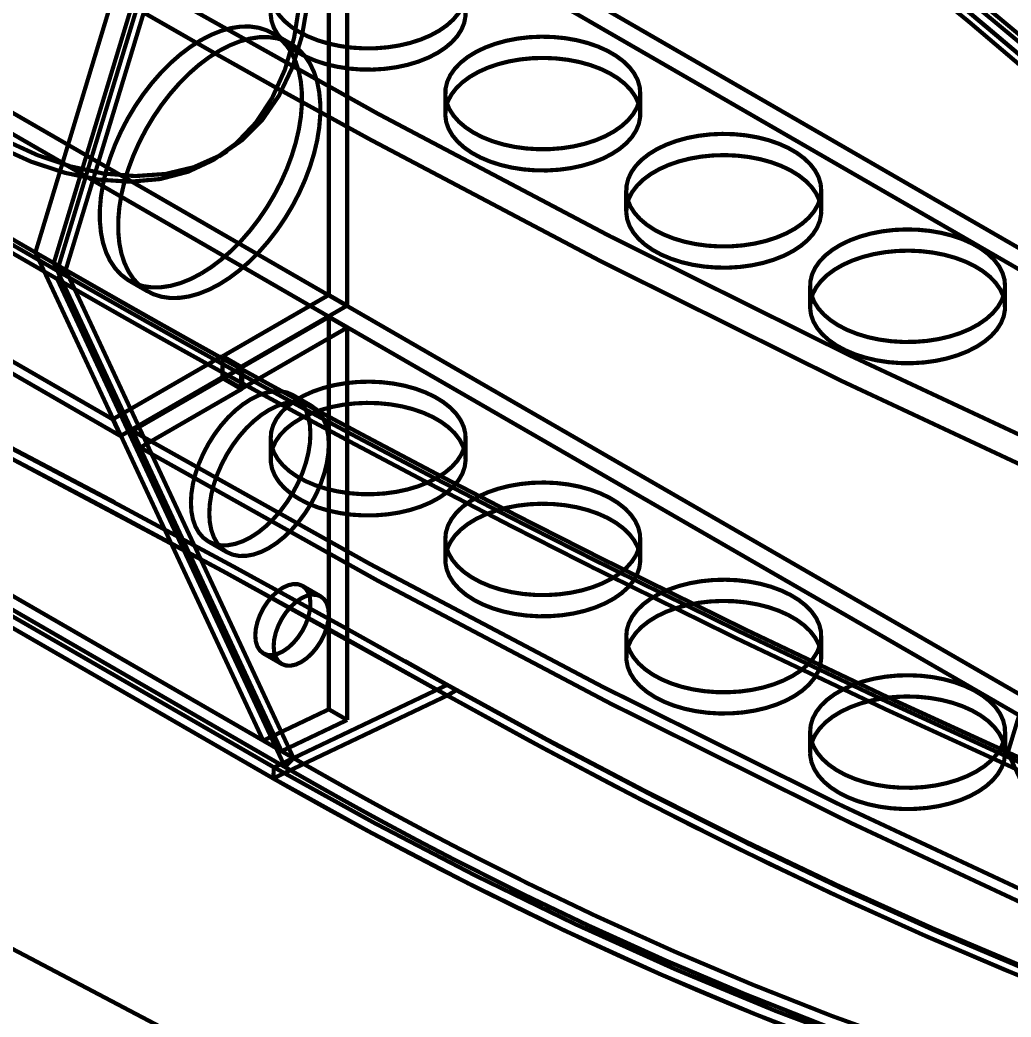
# Model space of a CAD drawing. Extents: x 0.1 to 52.1, y 0.1 to 34.1.
# Drawn here: x 46.58 to 48.962, y 27.214 to 29.611 of the extents above; entities that cross this region are included whole.
import ezdxf

# ---------------------------------------------------------------- set-up
doc = ezdxf.new("R2010")
doc.units = 0
doc.header["$MEASUREMENT"] = 0
doc.linetypes.add('HIDDEN', pattern=[0.075, 0.05, -0.025])
doc.linetypes.add('PHANTOM', pattern=[0.5, 0.25, -0.05, 0.05, -0.05, 0.05, -0.05])
doc.layers.get('0').update_dxf_attribs({"linetype": 'CONTINUOUS'})

msp = doc.modelspace()

# ---------------------------------------------------------------- linework, layer by layer
at = {"color": 7, "linetype": 'Continuous', "const_width": 0.01, "flags": 128}
for points in [[(25.075646, 32.884022), (26.474999, 32.855583), (27.865688, 32.78581), (29.247658, 32.674342), (30.620677, 32.519733), (31.984907, 32.321773), (33.345409, 32.078752), (34.622256, 31.809117), (35.891792, 31.501708), (37.154046, 31.157494), (38.407319, 30.778054), (39.64845, 30.365428), (41.014792, 29.868591), (42.361856, 29.334555), (43.69715, 28.76144), (45.017146, 28.151069), (46.308575, 27.511295), (47.589709, 26.836275), (48.859645, 26.129884), (50.133582, 25.386631)], [(47.057388, 29.283219), (47.099675, 29.313878), (47.146845, 29.363583), (47.186028, 29.42271), (47.216777, 29.490851), (47.238943, 29.567254), (47.252131, 29.650497), (47.256106, 29.739852), (47.250964, 29.834422), (47.236798, 29.932424), (47.213611, 30.032942), (47.181719, 30.134991), (47.141691, 30.236635), (47.093746, 30.336904), (47.038415, 30.434813), (46.976696, 30.528494), (46.909021, 30.616993), (46.836094, 30.69949), (46.75925, 30.774408), (46.681569, 30.839049), (46.601529, 30.895284), (46.520534, 30.942108)], [(47.271803, 29.653621), (47.257645, 29.571127), (47.234466, 29.495965), (47.202581, 29.428709), (47.16256, 29.370603), (47.11462, 29.322294), (47.059294, 29.284095), (46.997579, 29.256695), (46.929909, 29.240478), (46.856985, 29.235428), (46.780143, 29.241617), (46.702465, 29.258434), (46.622425, 29.285597), (46.541431, 29.322615)], [(47.23032, 29.535787), (47.221176, 29.548969), (47.207108, 29.564182), (47.191068, 29.576494), (47.17322, 29.585778), (47.153747, 29.591938), (47.13285, 29.594912), (47.110742, 29.594669), (47.08765, 29.591212), (47.063812, 29.584575), (47.039472, 29.574828), (47.01488, 29.56207), (46.990288, 29.546432), (46.965949, 29.528074), (46.942111, 29.507185), (46.919021, 29.483979), (46.896914, 29.458695), (46.876018, 29.431591), (46.856547, 29.402947), (46.838701, 29.373055), (46.822663, 29.342222), (46.808597, 29.310766), (46.796648, 29.279009), (46.789482, 29.256332)], [(47.207452, 29.563866), (47.197939, 29.566421), (47.177041, 29.569395), (47.154934, 29.569152), (47.131842, 29.565695), (47.108004, 29.559059), (47.083664, 29.549311), (47.059072, 29.536553)], [(47.059072, 29.536553), (47.03448, 29.520915), (47.01014, 29.502557), (46.986303, 29.481668), (46.963213, 29.458462), (46.941106, 29.433178), (46.92021, 29.406074), (46.900739, 29.37743), (46.882893, 29.347538), (46.866854, 29.316706), (46.852789, 29.285249), (46.84084, 29.253492), (46.835542, 29.237089)], [(47.629252, 27.999651), (47.362034, 28.149311), (47.091883, 28.29754), (46.818764, 28.444355), (46.542778, 28.5897)], [(46.520645, 28.576921), (47.069634, 28.284849), (47.607152, 27.986892)], [(46.520645, 28.576921), (46.796466, 28.431678), (47.069493, 28.284926), (47.339757, 28.136645), (47.607152, 27.986892)], [(51.667317, 26.76972), (51.461479, 26.768956), (51.249634, 26.776096), (51.104448, 26.785854), (50.956325, 26.799965), (50.805238, 26.818684), (50.651566, 26.8421), (50.494907, 26.870269), (50.335321, 26.903218), (50.172034, 26.941176), (50.005801, 26.984054), (49.836702, 27.031897), (49.634738, 27.094451), (49.428764, 27.164155), (49.218987, 27.241125), (49.005615, 27.325475), (48.788857, 27.417322), (48.56318, 27.519299), (48.334042, 27.628922), (48.101782, 27.745791), (47.866739, 27.869501), (47.629252, 27.999651)], [(47.607152, 27.986892), (47.841356, 27.858505), (48.073124, 27.736401), (48.302136, 27.620966), (48.476219, 27.53746)], [(47.607152, 27.986892), (47.804011, 27.878647), (47.99913, 27.77482), (48.192324, 27.675638), (48.384647, 27.580728), (48.574827, 27.490885), (48.762662, 27.406341), (48.946971, 27.327735), (49.128787, 27.254567), (49.307957, 27.186796), (49.485533, 27.123941), (49.660358, 27.06632), (49.832328, 27.013853), (50.030463, 26.958717), (50.22469, 26.910403), (50.414898, 26.868854), (50.600973, 26.834014), (50.782803, 26.805827), (50.963414, 26.783975), (51.139821, 26.768674), (51.312128, 26.759391), (51.480439, 26.755596), (51.64486, 26.756754)], [(51.595907, 26.734965), (51.394369, 26.717379), (51.190651, 26.70541), (50.984681, 26.699617), (50.776388, 26.700556), (50.565505, 26.708799), (50.35215, 26.724584), (50.136506, 26.747982), (49.918753, 26.779062), (49.698897, 26.817893), (49.47702, 26.8646), (49.25332, 26.919349), (49.027991, 26.982304), (48.803283, 27.053021), (48.577069, 27.132239), (48.349638, 27.219929), (48.121278, 27.316062), (47.888906, 27.422007), (47.655828, 27.536131), (47.422335, 27.658099), (47.188715, 27.787576)]]:
    msp.add_lwpolyline(points, dxfattribs=at)
at = {"color": 9, "linetype": 'HIDDEN', "const_width": 0.01}
for points in [[(46.669632, 28.987977), (42.486948, 31.403113)], [(46.669631, 29.007916), (42.499069, 31.416052)], [(46.689973, 29.009691), (42.551494, 31.399302)], [(46.689973, 29.009691), (42.551494, 31.399302)], [(47.208784, 30.831706), (46.661316, 29.026238)], [(46.802984, 28.650792), (43.888094, 30.333886)], [(43.906857, 30.293688), (46.821747, 28.610593)], [(47.237607, 27.836406), (43.054923, 30.251542)], [(47.19064, 27.814106), (43.007949, 30.229237)], [(47.217266, 27.814693), (43.034582, 30.229828)], [(49.55402, 28.731646), (47.194512, 30.094056)], [(47.213862, 30.031855), (49.554022, 28.680616)], [(47.322385, 28.949647), (47.322337, 29.968199)], [(47.366577, 28.92413), (47.366529, 29.942682)], [(46.877552, 29.6283), (47.048788, 29.530364)], [(47.230974, 29.553578), (47.186782, 29.579095)], [(47.602382, 29.435154), (47.602384, 29.384125)], [(48.071134, 29.384147), (48.071132, 29.435176)], [(46.695596, 29.310543), (46.617124, 29.051755)], [(47.058006, 29.282303), (47.078831, 29.295762)], [(49.554072, 27.608994), (46.690342, 29.262548)], [(46.820611, 29.238357), (49.55407, 27.660023)], [(49.374267, 29.233566), (48.954657, 27.849752)], [(48.037407, 29.201521), (48.03741, 29.150492)], [(48.50616, 29.150514), (48.506157, 29.201543)], [(46.617124, 29.051755), (47.164732, 27.878528)], [(46.661316, 29.026238), (46.617124, 29.051755)], [(46.661316, 29.026238), (47.208923, 27.853011)], [(46.843004, 28.983719), (46.887196, 28.958202)], [(47.322385, 28.949647), (47.067371, 28.802415)], [(47.366577, 28.92413), (47.322385, 28.949647)], [(48.479327, 28.971869), (48.47933, 28.92084)], [(48.94808, 28.920862), (48.948077, 28.971891)], [(47.366577, 28.92413), (47.111562, 28.776898)], [(47.067373, 28.749344), (47.322387, 28.896576)], [(47.322432, 27.953646), (47.322387, 28.896576)], [(47.366579, 28.871059), (47.322387, 28.896576)], [(47.111565, 28.723827), (47.366579, 28.871059)], [(47.366623, 27.928129), (47.366579, 28.871059)], [(47.066487, 28.802925), (46.802984, 28.650792)], [(47.066489, 28.751895), (47.066487, 28.802925)], [(47.114214, 28.775367), (47.066487, 28.802925)], [(47.067371, 28.802415), (47.067373, 28.749344)], [(47.111562, 28.776898), (47.067371, 28.802415)], [(46.850711, 28.623233), (47.114214, 28.775367)], [(47.111562, 28.776898), (47.111565, 28.723827)], [(47.114217, 28.724337), (47.114214, 28.775367)], [(47.066489, 28.751895), (46.821747, 28.610593)], [(47.114217, 28.724337), (47.066489, 28.751895)], [(47.111565, 28.723827), (47.067373, 28.749344)], [(46.869474, 28.583035), (47.114217, 28.724337)], [(47.280326, 28.683371), (47.236135, 28.708888)], [(46.802984, 28.650792), (46.821747, 28.610593)], [(46.869474, 28.583035), (46.850711, 28.623233)], [(46.8776, 28.607707), (46.850711, 28.623233)], [(46.807876, 28.451217), (46.520644, 28.602533)], [(47.18261, 28.605942), (47.182612, 28.554912)], [(47.651362, 28.554934), (47.65136, 28.605964)], [(46.869474, 28.583035), (46.896363, 28.567509)], [(47.032993, 28.357075), (47.077185, 28.331558)], [(47.602432, 28.363531), (47.602434, 28.312502)], [(48.071184, 28.312524), (48.071182, 28.363553)], [(47.302998, 28.225069), (47.258806, 28.250586)], [(48.037457, 28.129899), (48.03746, 28.078869)], [(48.50621, 28.078891), (48.506207, 28.129921)], [(47.165048, 28.088211), (47.20924, 28.062694)], [(47.607151, 28.012504), (47.505792, 28.069633)], [(47.607151, 28.012504), (47.19064, 27.814106)], [(47.164732, 27.878528), (47.322432, 27.953646)], [(47.366623, 27.928129), (47.322432, 27.953646)], [(47.208923, 27.853011), (47.366623, 27.928129)], [(48.479378, 27.900247), (48.47938, 27.849217)], [(48.94813, 27.849239), (48.948128, 27.900269)], [(47.208923, 27.853011), (47.164732, 27.878528)], [(48.954657, 27.849752), (49.374375, 26.950524)], [(48.976752, 27.836994), (48.954657, 27.849752)], [(47.237607, 27.836406), (47.217266, 27.814693)], [(47.19064, 27.814106), (47.188715, 27.787576)]]:
    msp.add_lwpolyline(points, dxfattribs=at)
at = {"color": 9, "linetype": 'PHANTOM', "const_width": 0.01}
for points in [[(47.217125, 30.813474), (46.669631, 29.007916)], [(47.237467, 30.815249), (46.689973, 29.009691)], [(46.689973, 29.009691), (46.669631, 29.007916)], [(46.689973, 29.009691), (46.669632, 28.987977)], [(47.237607, 27.836406), (46.689973, 29.009691)], [(47.217266, 27.814693), (46.669632, 28.987977)], [(46.896363, 28.567509), (46.8776, 28.607707)]]:
    msp.add_lwpolyline(points, dxfattribs=at)
at = {"color": 9, "linetype": 'HIDDEN', "const_width": 0.01, "flags": 128}
for points in [[(51.595905, 26.770632), (51.394354, 27.020965), (51.190624, 27.268199), (50.984643, 27.511857), (50.776339, 27.751465), (50.565445, 27.986762), (50.35208, 28.217368), (50.136427, 28.443007), (49.918664, 28.663398), (49.6988, 28.878466), (49.476916, 29.087992), (49.253208, 29.291581), (49.027874, 29.488844), (48.80316, 29.677628), (48.576941, 29.859649), (48.349506, 30.034604), (48.121143, 30.202189), (47.888768, 30.364593), (47.655688, 30.519634), (47.422194, 30.66731), (47.188573, 30.807622)], [(47.188573, 30.807622), (47.232971, 30.781521), (47.32176, 30.728532), (47.410529, 30.674492), (47.499268, 30.619397), (47.587967, 30.563244), (47.676615, 30.50603), (47.765202, 30.44775), (47.853716, 30.388403), (47.942148, 30.327984), (48.030484, 30.266491), (48.118714, 30.20392), (48.206824, 30.140268), (48.294802, 30.075533), (48.382636, 30.009711), (48.426493, 29.976393), (48.514085, 29.908939), (48.601498, 29.840402), (48.645135, 29.805735), (48.732264, 29.735613), (48.819192, 29.66446), (48.905909, 29.592296), (48.992407, 29.519144), (49.078678, 29.445021), (49.164715, 29.369949), (49.250509, 29.293947), (49.336054, 29.217034), (49.421343, 29.139229), (49.50637, 29.06055), (49.591128, 28.981016), (49.675612, 28.900644), (49.759815, 28.819453), (49.843733, 28.737457), (49.885582, 28.696161), (49.927357, 28.654669), (50.010682, 28.5711), (50.0937, 28.48676), (50.176404, 28.401661), (50.258788, 28.315815), (50.340845, 28.229231), (50.381748, 28.185667), (50.422567, 28.141923), (50.50395, 28.053899), (50.584987, 27.965171), (50.665671, 27.87575), (50.745997, 27.785647), (50.825964, 27.694883), (50.905577, 27.603485), (50.984838, 27.511479), (51.063754, 27.418891), (51.14233, 27.325746), (51.220571, 27.232067), (51.298484, 27.137879), (51.376076, 27.043205), (51.453354, 26.948066), (51.524717, 26.859476), (51.595827, 26.77052)], [(47.217125, 30.813474), (47.246104, 30.796445), (47.274245, 30.779906), (47.302817, 30.763085), (47.331463, 30.746166), (47.359926, 30.729271), (47.38866, 30.712105), (47.416959, 30.695063), (47.445352, 30.677808), (47.534849, 30.622441), (47.624818, 30.56546), (47.784833, 30.461231), (47.944371, 30.353456), (48.134017, 30.22029), (48.323073, 30.082103), (48.511543, 29.938923), (48.762454, 29.739895), (49.011986, 29.532407), (49.259724, 29.316956), (49.505482, 29.093881), (49.753168, 28.859601), (49.998393, 28.618252), (50.241219, 28.370004), (50.481284, 28.115467), (50.718447, 27.855056), (50.890481, 27.660571), (51.060543, 27.463623), (51.229789, 27.263083), (51.340479, 27.129479), (51.449686, 26.995344), (51.497798, 26.935544), (51.545291, 26.876266), (51.55833, 26.859967), (51.570749, 26.844439), (51.583156, 26.828925), (51.595531, 26.813451), (51.607677, 26.798266), (51.62104, 26.781567)], [(47.237467, 30.815249), (47.266413, 30.798238), (47.294522, 30.781718), (47.323062, 30.764916), (47.351675, 30.748015), (47.380105, 30.731139), (47.408806, 30.713992), (47.437073, 30.696969), (47.465433, 30.679732), (47.554828, 30.624424), (47.644693, 30.567501), (47.804522, 30.463377), (47.963873, 30.355706), (48.153296, 30.222664), (48.342127, 30.0846), (48.530371, 29.941542), (48.780978, 29.742677), (49.030204, 29.535351), (49.277635, 29.320059), (49.523086, 29.097143), (49.770458, 28.863023), (50.01537, 28.621831), (50.257882, 28.373739), (50.497633, 28.119355), (50.734483, 27.859096), (50.906289, 27.664721), (51.076123, 27.467881), (51.24514, 27.267449), (51.355679, 27.133916), (51.464738, 26.99985), (51.512784, 26.940081), (51.560212, 26.880833), (51.573233, 26.864542), (51.585635, 26.849022), (51.598024, 26.833516), (51.610383, 26.818049), (51.622512, 26.802873), (51.635857, 26.786182)], [(47.1905, 30.783317), (47.432652, 30.637731), (47.674704, 30.484179), (47.916371, 30.322626), (48.157368, 30.153038), (48.397409, 29.97538), (48.636216, 29.789638), (48.86006, 29.607307), (49.082492, 29.418327), (49.303382, 29.223032), (49.5226, 29.021759), (49.740015, 28.814844), (50.014519, 28.54321), (50.285678, 28.263297), (50.553293, 27.975459), (50.817171, 27.680064), (51.077284, 27.377754), (51.333776, 27.069454), (51.586794, 26.7561)], [(47.251198, 29.581887), (47.232089, 29.594372), (47.215782, 29.608117), (47.202525, 29.622916), (47.192518, 29.638543), (47.185912, 29.654761), (47.182809, 29.671326), (47.183255, 29.687985), (47.187243, 29.704487), (47.194714, 29.72058), (47.205552, 29.736022), (47.219596, 29.750578), (47.23663, 29.764027), (47.256398, 29.776165), (47.278599, 29.786809), (47.302898, 29.795798), (47.328925, 29.802994), (47.356286, 29.808288), (47.384567, 29.811602), (47.413338, 29.812883), (47.442164, 29.812114), (47.470607, 29.809305), (47.498237, 29.804499), (47.524634, 29.797769), (47.549399, 29.789218), (47.572156, 29.778973), (47.592559, 29.767192), (47.610301, 29.754052), (47.625111, 29.739753), (47.636765, 29.724511), (47.645087, 29.708558), (47.649951, 29.692135), (47.651282, 29.675492), (47.64906, 29.65888), (47.64332, 29.642551), (47.634148, 29.626754), (47.621684, 29.611727), (47.606115, 29.597698), (47.587679, 29.584879), (47.566655, 29.573467), (47.543361, 29.563632), (47.51815, 29.555524), (47.491405, 29.549267), (47.463531, 29.544955), (47.434951, 29.542653), (47.406098, 29.542396), (47.377409, 29.544189), (47.349319, 29.548004), (47.322254, 29.553782), (47.296625, 29.561438), (47.272819, 29.570854), (47.251198, 29.581887)], [(47.582656, 29.530858), (47.561033, 29.519824), (47.537225, 29.510408), (47.511594, 29.502753), (47.484529, 29.496974), (47.456438, 29.493159), (47.427749, 29.491367), (47.398895, 29.491623), (47.370316, 29.493925), (47.342443, 29.498237), (47.315699, 29.504495), (47.29049, 29.512602), (47.267198, 29.522437), (47.246175, 29.53385), (47.227741, 29.546668), (47.212176, 29.560697), (47.199714, 29.575724), (47.190545, 29.591522), (47.184808, 29.60785), (47.18259, 29.624462), (47.183924, 29.641106), (47.18879, 29.657529), (47.197115, 29.673482), (47.208773, 29.688723), (47.223585, 29.703022), (47.241329, 29.716162), (47.261735, 29.727944), (47.284494, 29.738188), (47.30926, 29.74674), (47.335659, 29.75347), (47.363289, 29.758275), (47.391733, 29.761084), (47.420559, 29.761854), (47.44933, 29.760572), (47.47761, 29.757259), (47.50497, 29.751964), (47.530996, 29.744768), (47.555293, 29.73578), (47.577492, 29.725136), (47.597258, 29.712997), (47.61429, 29.699548), (47.62833, 29.684992), (47.639166, 29.669551), (47.646633, 29.653457), (47.650619, 29.636956), (47.651061, 29.620296), (47.647955, 29.603732), (47.641347, 29.587513), (47.631337, 29.571886), (47.618077, 29.557087), (47.601767, 29.543342), (47.582656, 29.530858)], [(49.160994, 28.530248), (48.572284, 28.805575), (47.998312, 29.090815), (47.439513, 29.385752), (46.89631, 29.690161)], [(46.835542, 29.237089), (46.831131, 29.221759), (46.823761, 29.190376), (46.818805, 29.159665), (46.816315, 29.129942), (46.816317, 29.101512), (46.818809, 29.074665), (46.823767, 29.049678), (46.83114, 29.026807), (46.840852, 29.006287), (46.852803, 28.988328), (46.866871, 28.973114), (46.882911, 28.960803), (46.900759, 28.951519), (46.920231, 28.945358), (46.941129, 28.942384), (46.963237, 28.942627), (46.986328, 28.946085), (47.010166, 28.952721), (47.034506, 28.962468), (47.059098, 28.975227), (47.08369, 28.990865), (47.10803, 29.009223), (47.131867, 29.030112), (47.154958, 29.053317), (47.177064, 29.078602), (47.197961, 29.105705), (47.217432, 29.13435), (47.235278, 29.164242), (47.251316, 29.195074), (47.265382, 29.22653), (47.27733, 29.258288), (47.28704, 29.290021), (47.29441, 29.321404), (47.299365, 29.352114), (47.301855, 29.381837), (47.301854, 29.410268), (47.299361, 29.437115), (47.294403, 29.462102), (47.28703, 29.484972), (47.277319, 29.505493), (47.265368, 29.523452), (47.2513, 29.538665), (47.23526, 29.550977), (47.217412, 29.560261), (47.207452, 29.563866)], [(47.671019, 29.339477), (47.651911, 29.351961), (47.635604, 29.365707), (47.622347, 29.380505), (47.612339, 29.396132), (47.605734, 29.412351), (47.602631, 29.428915), (47.603077, 29.445575), (47.607065, 29.462076), (47.614535, 29.47817), (47.625374, 29.493612), (47.639417, 29.508167), (47.656452, 29.521616), (47.67622, 29.533755), (47.698421, 29.544399), (47.72272, 29.553387), (47.748747, 29.560583), (47.776108, 29.565878), (47.804389, 29.569191), (47.83316, 29.570473), (47.861986, 29.569703), (47.890429, 29.566895), (47.918059, 29.562089), (47.944456, 29.555359), (47.969221, 29.546807), (47.991978, 29.536563), (48.012381, 29.524781), (48.030123, 29.511642), (48.044933, 29.497342), (48.056587, 29.482101), (48.064909, 29.466148), (48.069772, 29.449725), (48.071104, 29.433081), (48.068882, 29.416469), (48.063142, 29.400141), (48.05397, 29.384343), (48.041506, 29.369316), (48.025937, 29.355287), (48.007501, 29.342469), (47.986477, 29.331056), (47.963182, 29.321221), (47.937972, 29.313114), (47.911227, 29.306856), (47.883353, 29.302544), (47.854773, 29.300242), (47.82592, 29.299986), (47.797231, 29.301778), (47.769141, 29.305593), (47.742076, 29.311372), (47.716446, 29.319027), (47.692641, 29.328443), (47.671019, 29.339477)], [(47.014907, 29.000744), (47.039499, 29.016382), (47.063838, 29.03474), (47.087676, 29.055629), (47.110766, 29.078834), (47.132873, 29.104119), (47.153769, 29.131222), (47.17324, 29.159867), (47.191086, 29.189759), (47.207124, 29.220591), (47.22119, 29.252047), (47.233139, 29.283805), (47.242848, 29.315538), (47.250218, 29.346921), (47.255173, 29.377631), (47.257663, 29.407354), (47.257662, 29.435785), (47.255169, 29.462631), (47.250211, 29.487618), (47.242839, 29.510489), (47.233127, 29.53101), (47.23032, 29.535787)], [(48.002478, 29.288447), (47.980855, 29.277413), (47.957047, 29.267998), (47.931416, 29.260342), (47.90435, 29.254563), (47.87626, 29.250749), (47.847571, 29.248956), (47.818717, 29.249213), (47.790138, 29.251515), (47.762265, 29.255827), (47.735521, 29.262084), (47.710312, 29.270192), (47.687019, 29.280026), (47.665997, 29.291439), (47.647563, 29.304257), (47.631998, 29.318286), (47.619536, 29.333314), (47.610367, 29.349111), (47.60463, 29.36544), (47.602412, 29.382052), (47.603746, 29.398695), (47.608612, 29.415118), (47.616937, 29.431071), (47.628595, 29.446313), (47.643407, 29.460612), (47.661151, 29.473752), (47.681557, 29.485533), (47.704316, 29.495777), (47.729082, 29.504329), (47.75548, 29.511059), (47.783111, 29.515865), (47.811555, 29.518674), (47.840381, 29.519443), (47.869152, 29.518162), (47.897432, 29.514848), (47.924792, 29.509553), (47.950818, 29.502357), (47.975115, 29.493369), (47.997314, 29.482725), (48.01708, 29.470587), (48.034112, 29.457138), (48.048152, 29.442582), (48.058988, 29.42714), (48.066455, 29.411047), (48.070441, 29.394545), (48.070883, 29.377886), (48.067777, 29.361321), (48.061169, 29.345102), (48.051159, 29.329475), (48.037898, 29.314677), (48.021589, 29.300931), (48.002478, 29.288447)], [(47.196502, 29.447359), (47.420755, 29.323891), (47.979554, 29.028955), (48.553526, 28.743715), (49.142236, 28.468387)], [(48.106045, 29.105844), (48.086936, 29.118328), (48.07063, 29.132074), (48.057372, 29.146872), (48.047365, 29.162499), (48.04076, 29.178718), (48.037657, 29.195283), (48.038103, 29.211942), (48.042091, 29.228444), (48.049561, 29.244537), (48.0604, 29.259979), (48.074443, 29.274535), (48.091478, 29.287984), (48.111245, 29.300122), (48.133447, 29.310766), (48.157745, 29.319754), (48.183772, 29.32695), (48.211134, 29.332245), (48.239414, 29.335559), (48.268186, 29.33684), (48.297011, 29.336071), (48.325455, 29.333262), (48.353085, 29.328456), (48.379482, 29.321726), (48.404246, 29.313174), (48.427003, 29.30293), (48.447407, 29.291149), (48.465148, 29.278009), (48.479958, 29.26371), (48.491613, 29.248468), (48.499935, 29.232515), (48.504798, 29.216092), (48.506129, 29.199449), (48.503908, 29.182837), (48.498168, 29.166508), (48.488996, 29.15071), (48.476531, 29.135683), (48.460963, 29.121654), (48.442527, 29.108836), (48.421502, 29.097423), (48.398208, 29.087588), (48.372997, 29.079481), (48.346252, 29.073224), (48.318379, 29.068911), (48.289798, 29.06661), (48.260945, 29.066353), (48.232256, 29.068146), (48.204166, 29.07196), (48.177102, 29.077739), (48.151472, 29.085394), (48.127666, 29.09481), (48.106045, 29.105844)], [(46.52061, 29.309159), (46.606656, 29.270088), (46.688712, 29.243057), (46.768677, 29.22689), (46.84507, 29.221905), (46.91715, 29.228326), (46.984323, 29.245961), (47.045367, 29.274503), (47.057388, 29.283219)], [(48.437504, 29.054814), (48.41588, 29.043781), (48.392073, 29.034365), (48.366442, 29.026709), (48.339376, 29.020931), (48.311285, 29.017116), (48.282596, 29.015323), (48.253743, 29.01558), (48.225163, 29.017882), (48.19729, 29.022194), (48.170546, 29.028451), (48.145337, 29.036559), (48.122045, 29.046394), (48.101023, 29.057807), (48.082589, 29.070625), (48.067023, 29.084654), (48.054561, 29.099681), (48.045392, 29.115478), (48.039655, 29.131807), (48.037437, 29.148419), (48.038771, 29.165062), (48.043638, 29.181485), (48.051963, 29.197438), (48.06362, 29.21268), (48.078433, 29.226979), (48.096177, 29.240119), (48.116583, 29.2519), (48.139341, 29.262145), (48.164107, 29.270696), (48.190506, 29.277426), (48.218137, 29.282232), (48.24658, 29.285041), (48.275406, 29.285811), (48.304177, 29.284529), (48.332457, 29.281216), (48.359818, 29.275921), (48.385844, 29.268725), (48.41014, 29.259737), (48.43234, 29.249092), (48.452105, 29.236954), (48.469137, 29.223505), (48.483178, 29.208949), (48.494014, 29.193508), (48.501481, 29.177414), (48.505466, 29.160912), (48.505909, 29.144253), (48.502803, 29.127688), (48.496194, 29.11147), (48.486184, 29.095843), (48.472924, 29.081044), (48.456615, 29.067299), (48.437504, 29.054814)], [(46.789482, 29.256332), (46.786939, 29.247276), (46.779569, 29.215893), (46.774613, 29.185182), (46.772124, 29.155459), (46.772125, 29.127029), (46.774617, 29.100182), (46.779575, 29.075195), (46.786948, 29.052324), (46.79666, 29.031804), (46.808611, 29.013845), (46.822679, 28.998631), (46.838719, 28.98632), (46.856567, 28.977036), (46.87604, 28.970875), (46.896937, 28.967901), (46.919045, 28.968144), (46.942136, 28.971602), (46.965974, 28.978238), (46.990314, 28.987985), (47.014907, 29.000744)], [(48.547965, 28.876192), (48.528856, 28.888676), (48.51255, 28.902422), (48.499292, 28.91722), (48.489285, 28.932847), (48.48268, 28.949066), (48.479577, 28.965631), (48.480023, 28.98229), (48.484011, 28.998791), (48.491481, 29.014885), (48.50232, 29.030327), (48.516363, 29.044882), (48.533398, 29.058331), (48.553166, 29.07047), (48.575367, 29.081114), (48.599665, 29.090102), (48.625693, 29.097298), (48.653054, 29.102593), (48.681334, 29.105906), (48.710106, 29.107188), (48.738932, 29.106419), (48.767375, 29.10361), (48.795005, 29.098804), (48.821402, 29.092074), (48.846167, 29.083522), (48.868923, 29.073278), (48.889327, 29.061497), (48.907068, 29.048357), (48.921878, 29.034058), (48.933533, 29.018816), (48.941855, 29.002863), (48.946718, 28.98644), (48.948049, 28.969796), (48.945828, 28.953184), (48.940088, 28.936856), (48.930916, 28.921058), (48.918451, 28.906031), (48.902883, 28.892002), (48.884447, 28.879184), (48.863422, 28.867771), (48.840128, 28.857936), (48.814918, 28.849829), (48.788173, 28.843572), (48.760299, 28.839259), (48.731719, 28.836957), (48.702865, 28.836701), (48.674176, 28.838494), (48.646087, 28.842308), (48.619022, 28.848087), (48.593392, 28.855742), (48.569586, 28.865158), (48.547965, 28.876192)], [(48.879424, 28.825162), (48.857801, 28.814129), (48.833993, 28.804713), (48.808362, 28.797057), (48.781296, 28.791278), (48.753206, 28.787464), (48.724516, 28.785671), (48.695663, 28.785928), (48.667083, 28.78823), (48.63921, 28.792542), (48.612467, 28.798799), (48.587257, 28.806907), (48.563965, 28.816741), (48.542943, 28.828154), (48.524509, 28.840973), (48.508943, 28.855001), (48.496481, 28.870029), (48.487313, 28.885826), (48.481576, 28.902155), (48.479357, 28.918767), (48.480692, 28.93541), (48.485558, 28.951833), (48.493883, 28.967786), (48.50554, 28.983028), (48.520353, 28.997327), (48.538097, 29.010467), (48.558503, 29.022248), (48.581261, 29.032492), (48.606028, 29.041044), (48.632426, 29.047774), (48.660057, 29.05258), (48.688501, 29.055389), (48.717327, 29.056158), (48.746098, 29.054877), (48.774378, 29.051563), (48.801738, 29.046269), (48.827764, 29.039073), (48.85206, 29.030084), (48.87426, 29.01944), (48.894025, 29.007302), (48.911058, 28.993853), (48.925098, 28.979297), (48.935934, 28.963855), (48.943401, 28.947762), (48.947386, 28.93126), (48.947829, 28.914601), (48.944723, 28.898036), (48.938114, 28.881818), (48.928104, 28.866191), (48.914844, 28.851392), (48.898535, 28.837647), (48.879424, 28.825162)], [(46.669631, 29.007916), (46.701997, 28.989397), (46.732923, 28.971736), (46.765468, 28.953187), (46.796412, 28.935588), (46.827533, 28.917928), (46.859201, 28.900001), (46.890236, 28.882477), (46.977593, 28.833404), (47.065031, 28.784701), (47.169252, 28.727258), (47.27422, 28.670128), (47.380501, 28.61301), (47.570583, 28.512564), (47.763475, 28.412708), (47.958133, 28.313932), (48.308288, 28.141223), (48.664437, 27.971946), (49.026028, 27.806352), (49.375923, 27.651855), (49.730317, 27.500906), (50.088481, 27.353821), (50.452378, 27.209727), (50.613707, 27.147487), (50.775701, 27.086024), (50.9385, 27.025337), (51.101588, 26.965663), (51.198181, 26.930823), (51.294472, 26.896416), (51.390643, 26.862332), (51.433505, 26.84722), (51.475289, 26.83253), (51.518516, 26.817373), (51.536817, 26.810968), (51.552548, 26.805467), (51.569755, 26.799455), (51.585232, 26.794052), (51.601036, 26.788539), (51.62104, 26.781567)], [(46.689973, 29.009691), (46.722302, 28.991002), (46.753193, 28.973219), (46.785701, 28.954583), (46.81661, 28.936935), (46.847696, 28.919256), (46.879328, 28.901336), (46.910328, 28.883842), (46.997586, 28.834947), (47.084925, 28.786496), (47.189028, 28.729347), (47.293878, 28.672411), (47.400038, 28.615391), (47.589906, 28.514982), (47.782581, 28.415151), (47.97702, 28.316482), (48.326782, 28.144028), (48.682533, 27.974959), (49.04372, 27.809564), (49.393224, 27.655273), (49.747224, 27.504529), (50.104991, 27.357603), (50.468485, 27.213735), (50.629634, 27.151661), (50.79145, 27.090342), (50.954069, 27.029698), (51.116977, 26.969892), (51.213463, 26.934918), (51.309649, 26.900404), (51.405714, 26.8663), (51.448529, 26.851222), (51.490266, 26.836599), (51.533445, 26.821548), (51.551726, 26.815201), (51.56744, 26.809757), (51.584628, 26.803814), (51.600088, 26.798481), (51.615874, 26.793045), (51.635857, 26.786182)], [(46.689973, 29.009691), (46.722302, 28.991193), (46.753193, 28.973552), (46.785701, 28.955024), (46.81661, 28.937445), (46.847696, 28.919806), (46.879328, 28.901899), (46.910328, 28.884395), (46.997586, 28.835379), (47.084925, 28.786732), (47.189028, 28.729356), (47.293878, 28.672292), (47.400038, 28.61524), (47.589906, 28.514913), (47.782581, 28.415176), (47.97702, 28.31652), (48.326782, 28.144021), (48.682533, 27.974954), (49.04372, 27.809569), (49.393224, 27.655271), (49.747224, 27.50452), (50.104991, 27.357632), (50.468485, 27.213734), (50.629634, 27.15158), (50.79145, 27.090202), (50.954069, 27.0296), (51.116977, 26.970011), (51.213463, 26.935222), (51.309649, 26.900864), (51.405714, 26.866829), (51.448529, 26.851739), (51.490266, 26.837071), (51.533445, 26.821936), (51.551726, 26.81554), (51.56744, 26.810047), (51.584628, 26.804044), (51.600088, 26.798649), (51.615874, 26.793144), (51.635857, 26.786182)], [(46.669632, 28.987977), (46.701998, 28.969267), (46.732924, 28.951465), (46.765469, 28.932807), (46.796413, 28.915139), (46.827534, 28.89744), (46.859202, 28.8795), (46.890237, 28.861986), (46.977594, 28.813036), (47.065032, 28.764531), (47.169253, 28.707318), (47.274221, 28.650318), (47.380501, 28.593234), (47.570584, 28.492714), (47.763476, 28.392773), (47.958134, 28.293997), (48.308289, 28.121357), (48.664438, 27.952107), (49.026029, 27.786538), (49.375924, 27.632087), (49.730318, 27.481189), (50.088482, 27.334115), (50.452379, 27.190105), (50.613708, 27.12797), (50.775702, 27.066592), (50.938501, 27.00589), (51.101589, 26.946027), (51.198181, 26.91102), (51.294473, 26.876474), (51.390644, 26.842338), (51.433506, 26.827246), (51.47529, 26.812608), (51.518517, 26.797544), (51.536818, 26.791191), (51.552548, 26.785742), (51.569756, 26.779794), (51.585233, 26.774455), (51.601036, 26.769015), (51.621041, 26.762145)], [(47.582704, 28.510265), (47.561081, 28.499231), (47.537273, 28.489815), (47.511642, 28.48216), (47.484576, 28.476381), (47.456486, 28.472566), (47.427797, 28.470774), (47.398943, 28.47103), (47.370364, 28.473332), (47.342491, 28.477644), (47.315747, 28.483902), (47.290538, 28.492009), (47.267245, 28.501844), (47.246223, 28.513257), (47.227789, 28.526075), (47.212224, 28.540104), (47.199762, 28.555131), (47.190593, 28.570929), (47.184856, 28.587257), (47.182638, 28.603869), (47.183972, 28.620513), (47.188838, 28.636935), (47.197163, 28.652889), (47.208821, 28.66813), (47.223633, 28.682429), (47.241377, 28.695569), (47.261783, 28.707351), (47.284542, 28.717595), (47.309308, 28.726147), (47.335706, 28.732877), (47.363337, 28.737682), (47.391781, 28.740491), (47.420607, 28.741261), (47.449378, 28.739979), (47.477658, 28.736666), (47.505018, 28.731371), (47.531044, 28.724175), (47.555341, 28.715187), (47.57754, 28.704543), (47.597306, 28.692404), (47.614338, 28.678955), (47.628378, 28.664399), (47.639214, 28.648958), (47.646681, 28.632864), (47.650666, 28.616363), (47.651109, 28.599703), (47.648003, 28.583139), (47.641395, 28.56692), (47.631385, 28.551293), (47.618124, 28.536494), (47.601815, 28.522749), (47.582704, 28.510265)], [(47.134572, 28.367135), (47.15332, 28.379378), (47.171748, 28.39425), (47.189539, 28.411495), (47.20639, 28.430819), (47.222012, 28.451891), (47.236137, 28.474351), (47.248525, 28.497813), (47.258963, 28.521878), (47.267272, 28.546132), (47.27331, 28.570161), (47.276975, 28.593554), (47.278203, 28.615911), (47.276973, 28.636849), (47.273306, 28.65601), (47.267266, 28.673065), (47.258955, 28.687724), (47.248516, 28.699735), (47.236126, 28.708893), (47.222, 28.715041), (47.206377, 28.718073), (47.189525, 28.717939), (47.171733, 28.71464), (47.153305, 28.708233), (47.134556, 28.698828), (47.115808, 28.686584), (47.09738, 28.671713), (47.079589, 28.654467), (47.062738, 28.635144), (47.047116, 28.614072), (47.03299, 28.591612), (47.020603, 28.568149), (47.010165, 28.544085), (47.001856, 28.519831), (46.995817, 28.495801), (46.992153, 28.472408), (46.990925, 28.450051), (46.992155, 28.429114), (46.995821, 28.409953), (47.001862, 28.392897), (47.010173, 28.378239), (47.020612, 28.366228), (47.033001, 28.35707), (47.047128, 28.350922), (47.062751, 28.347889), (47.079603, 28.348023), (47.097395, 28.351322), (47.115823, 28.357729), (47.134572, 28.367135)], [(47.178748, 28.673311), (47.159999, 28.661067), (47.141572, 28.646196), (47.12378, 28.628951), (47.10693, 28.609627), (47.091308, 28.588555), (47.077182, 28.566095), (47.064795, 28.542633), (47.054357, 28.518568), (47.046048, 28.494314), (47.040009, 28.470284), (47.036345, 28.446891), (47.035117, 28.424534), (47.036347, 28.403597), (47.040013, 28.384436), (47.046054, 28.36738), (47.054365, 28.352722), (47.064804, 28.340711), (47.077193, 28.331553), (47.09132, 28.325405), (47.106943, 28.322372), (47.123795, 28.322506), (47.141587, 28.325805), (47.160015, 28.332212), (47.178763, 28.341618), (47.197512, 28.353861), (47.21594, 28.368733), (47.233731, 28.385978), (47.250582, 28.405302), (47.266204, 28.426374), (47.280329, 28.448834), (47.292717, 28.472296), (47.303154, 28.496361), (47.311464, 28.520615), (47.317502, 28.544644), (47.321167, 28.568038), (47.322395, 28.590394), (47.321165, 28.611332), (47.317498, 28.630493), (47.311458, 28.647548), (47.303147, 28.662207), (47.292707, 28.674218), (47.280318, 28.683376), (47.266191, 28.689524), (47.250568, 28.692557), (47.233717, 28.692422), (47.215925, 28.689124), (47.197497, 28.682716), (47.178748, 28.673311)], [(47.25125, 28.459235), (47.232141, 28.471719), (47.215835, 28.485465), (47.202577, 28.500263), (47.19257, 28.51589), (47.185965, 28.532109), (47.182862, 28.548674), (47.183308, 28.565333), (47.187296, 28.581834), (47.194766, 28.597928), (47.205605, 28.61337), (47.219648, 28.627925), (47.236683, 28.641375), (47.256451, 28.653513), (47.278652, 28.664157), (47.302951, 28.673145), (47.328978, 28.680341), (47.356339, 28.685636), (47.38462, 28.688949), (47.413391, 28.690231), (47.442217, 28.689462), (47.47066, 28.686653), (47.49829, 28.681847), (47.524687, 28.675117), (47.549452, 28.666565), (47.572208, 28.656321), (47.592612, 28.64454), (47.610353, 28.6314), (47.625163, 28.617101), (47.636818, 28.601859), (47.64514, 28.585906), (47.650003, 28.569483), (47.651334, 28.552839), (47.649113, 28.536227), (47.643373, 28.519899), (47.634201, 28.504101), (47.621736, 28.489074), (47.606168, 28.475045), (47.587732, 28.462227), (47.566707, 28.450814), (47.543413, 28.440979), (47.518203, 28.432872), (47.491458, 28.426615), (47.463584, 28.422302), (47.435004, 28.420001), (47.40615, 28.419744), (47.377461, 28.421537), (47.349372, 28.425351), (47.322307, 28.43113), (47.296677, 28.438785), (47.272871, 28.448201), (47.25125, 28.459235)], [(46.8776, 28.607707), (47.420802, 28.303298), (47.979602, 28.008361), (48.553574, 27.723121), (49.142284, 27.447794)], [(49.161047, 27.407596), (48.572336, 27.682923), (47.998364, 27.968163), (47.439565, 28.2631), (46.896363, 28.567509)], [(48.002526, 28.267854), (47.980903, 28.25682), (47.957095, 28.247404), (47.931464, 28.239749), (47.904398, 28.23397), (47.876308, 28.230156), (47.847618, 28.228363), (47.818765, 28.22862), (47.790185, 28.230921), (47.762312, 28.235234), (47.735569, 28.241491), (47.71036, 28.249598), (47.687067, 28.259433), (47.666045, 28.270846), (47.647611, 28.283664), (47.632045, 28.297693), (47.619584, 28.31272), (47.610415, 28.328518), (47.604678, 28.344847), (47.602459, 28.361459), (47.603794, 28.378102), (47.60866, 28.394525), (47.616985, 28.410478), (47.628642, 28.42572), (47.643455, 28.440019), (47.661199, 28.453159), (47.681605, 28.46494), (47.704364, 28.475184), (47.72913, 28.483736), (47.755528, 28.490466), (47.783159, 28.495272), (47.811603, 28.498081), (47.840429, 28.49885), (47.8692, 28.497569), (47.89748, 28.494255), (47.92484, 28.48896), (47.950866, 28.481764), (47.975163, 28.472776), (47.997362, 28.462132), (48.017128, 28.449994), (48.03416, 28.436545), (48.0482, 28.421989), (48.059036, 28.406547), (48.066503, 28.390454), (48.070488, 28.373952), (48.070931, 28.357293), (48.067825, 28.340728), (48.061217, 28.324509), (48.051207, 28.308882), (48.037946, 28.294084), (48.021637, 28.280338), (48.002526, 28.267854)], [(47.671072, 28.216824), (47.651963, 28.229309), (47.635657, 28.243054), (47.622399, 28.257853), (47.612392, 28.27348), (47.605787, 28.289698), (47.602684, 28.306263), (47.60313, 28.322922), (47.607118, 28.339424), (47.614588, 28.355518), (47.625427, 28.370959), (47.63947, 28.385515), (47.656505, 28.398964), (47.676273, 28.411103), (47.698474, 28.421747), (47.722772, 28.430735), (47.7488, 28.437931), (47.776161, 28.443226), (47.804441, 28.446539), (47.833213, 28.447821), (47.862039, 28.447051), (47.890482, 28.444242), (47.918112, 28.439436), (47.944509, 28.432706), (47.969274, 28.424155), (47.99203, 28.41391), (48.012434, 28.402129), (48.030175, 28.388989), (48.044985, 28.37469), (48.05664, 28.359448), (48.064962, 28.343495), (48.069825, 28.327072), (48.071156, 28.310429), (48.068935, 28.293817), (48.063195, 28.277488), (48.054023, 28.261691), (48.041558, 28.246664), (48.02599, 28.232635), (48.007554, 28.219817), (47.986529, 28.208404), (47.963235, 28.198569), (47.938025, 28.190461), (47.91128, 28.184204), (47.883406, 28.179892), (47.854826, 28.17759), (47.825972, 28.177333), (47.797283, 28.179126), (47.769194, 28.182941), (47.742129, 28.188719), (47.716499, 28.196375), (47.692693, 28.205791), (47.671072, 28.216824)], [(47.211931, 28.092854), (47.224864, 28.101792), (47.2373, 28.113328), (47.248762, 28.127019), (47.258807, 28.142338), (47.267051, 28.158698), (47.273177, 28.175468), (47.276949, 28.192005), (47.278222, 28.207674), (47.276947, 28.221872), (47.273174, 28.234053), (47.267047, 28.243749), (47.258802, 28.250589), (47.248756, 28.254308), (47.237294, 28.254764), (47.224857, 28.251939), (47.211923, 28.245943), (47.19899, 28.237005), (47.186554, 28.225469), (47.175093, 28.211778), (47.165047, 28.196459), (47.156803, 28.1801), (47.150677, 28.163329), (47.146905, 28.146792), (47.145632, 28.131123), (47.146907, 28.116926), (47.15068, 28.104745), (47.156807, 28.095048), (47.165052, 28.088209), (47.175099, 28.08449), (47.18656, 28.084033), (47.198997, 28.086858), (47.211931, 28.092854)], [(48.437552, 28.034221), (48.415928, 28.023188), (48.392121, 28.013772), (48.36649, 28.006116), (48.339424, 28.000338), (48.311333, 27.996523), (48.282644, 27.99473), (48.253791, 27.994987), (48.225211, 27.997289), (48.197338, 28.001601), (48.170594, 28.007858), (48.145385, 28.015966), (48.122093, 28.0258), (48.101071, 28.037213), (48.082637, 28.050032), (48.067071, 28.064061), (48.054609, 28.079088), (48.04544, 28.094885), (48.039703, 28.111214), (48.037485, 28.127826), (48.038819, 28.144469), (48.043686, 28.160892), (48.052011, 28.176845), (48.063668, 28.192087), (48.078481, 28.206386), (48.096225, 28.219526), (48.11663, 28.231307), (48.139389, 28.241551), (48.164155, 28.250103), (48.190554, 28.256833), (48.218184, 28.261639), (48.246628, 28.264448), (48.275454, 28.265217), (48.304225, 28.263936), (48.332505, 28.260622), (48.359866, 28.255328), (48.385891, 28.248132), (48.410188, 28.239143), (48.432388, 28.228499), (48.452153, 28.216361), (48.469185, 28.202912), (48.483226, 28.188356), (48.494062, 28.172914), (48.501529, 28.156821), (48.505514, 28.140319), (48.505957, 28.12366), (48.50285, 28.107095), (48.496242, 28.090877), (48.486232, 28.07525), (48.472972, 28.060451), (48.456663, 28.046706), (48.437552, 28.034221)], [(47.256115, 28.220426), (47.243182, 28.211488), (47.230746, 28.199952), (47.219284, 28.186262), (47.209239, 28.170942), (47.200995, 28.154583), (47.194869, 28.137812), (47.191097, 28.121275), (47.189824, 28.105606), (47.191099, 28.091409), (47.194872, 28.079228), (47.200999, 28.069531), (47.209244, 28.062692), (47.21929, 28.058973), (47.230752, 28.058517), (47.243189, 28.061341), (47.256122, 28.067337), (47.269056, 28.076275), (47.281492, 28.087811), (47.292953, 28.101502), (47.302999, 28.116821), (47.311243, 28.133181), (47.317369, 28.149951), (47.321141, 28.166489), (47.322414, 28.182157), (47.321139, 28.196355), (47.317366, 28.208536), (47.311239, 28.218232), (47.302994, 28.225072), (47.292947, 28.228791), (47.281485, 28.229247), (47.269049, 28.226423), (47.256115, 28.220426)], [(48.106098, 27.983192), (48.086989, 27.995676), (48.070682, 28.009421), (48.057425, 28.02422), (48.047418, 28.039847), (48.040812, 28.056066), (48.037709, 28.07263), (48.038155, 28.08929), (48.042144, 28.105791), (48.049614, 28.121885), (48.060452, 28.137326), (48.074496, 28.151882), (48.09153, 28.165331), (48.111298, 28.17747), (48.1335, 28.188114), (48.157798, 28.197102), (48.183825, 28.204298), (48.211186, 28.209593), (48.239467, 28.212906), (48.268238, 28.214188), (48.297064, 28.213418), (48.325507, 28.210609), (48.353137, 28.205804), (48.379534, 28.199074), (48.404299, 28.190522), (48.427056, 28.180278), (48.447459, 28.168496), (48.465201, 28.155356), (48.480011, 28.141057), (48.491665, 28.125816), (48.499987, 28.109862), (48.504851, 28.09344), (48.506182, 28.076796), (48.50396, 28.060184), (48.49822, 28.043856), (48.489048, 28.028058), (48.476584, 28.013031), (48.461015, 27.999002), (48.442579, 27.986184), (48.421555, 27.974771), (48.398261, 27.964936), (48.37305, 27.956829), (48.346305, 27.950571), (48.318431, 27.946259), (48.289851, 27.943957), (48.260998, 27.943701), (48.232309, 27.945493), (48.204219, 27.949308), (48.177154, 27.955087), (48.151525, 27.962742), (48.127719, 27.972158), (48.106098, 27.983192)], [(48.879472, 27.804569), (48.857849, 27.793535), (48.834041, 27.78412), (48.80841, 27.776464), (48.781344, 27.770685), (48.753253, 27.766871), (48.724564, 27.765078), (48.695711, 27.765335), (48.667131, 27.767637), (48.639258, 27.771949), (48.612514, 27.778206), (48.587305, 27.786314), (48.564013, 27.796148), (48.542991, 27.807561), (48.524557, 27.820379), (48.508991, 27.834408), (48.496529, 27.849436), (48.48736, 27.865233), (48.481623, 27.881562), (48.479405, 27.898174), (48.480739, 27.914817), (48.485606, 27.93124), (48.493931, 27.947193), (48.505588, 27.962435), (48.520401, 27.976734), (48.538145, 27.989874), (48.558551, 28.001655), (48.581309, 28.011899), (48.606075, 28.020451), (48.632474, 28.027181), (48.660105, 28.031987), (48.688549, 28.034796), (48.717375, 28.035565), (48.746146, 28.034284), (48.774426, 28.03097), (48.801786, 28.025676), (48.827812, 28.018479), (48.852108, 28.009491), (48.874308, 27.998847), (48.894073, 27.986709), (48.911105, 27.97326), (48.925146, 27.958704), (48.935982, 27.943262), (48.943449, 27.927169), (48.947434, 27.910667), (48.947877, 27.894008), (48.944771, 27.877443), (48.938162, 27.861225), (48.928152, 27.845597), (48.914892, 27.830799), (48.898583, 27.817053), (48.879472, 27.804569)], [(51.63576, 26.786262), (51.472862, 26.785053), (51.306178, 26.788703), (51.135595, 26.797726), (50.961002, 26.812633), (50.746739, 26.838975), (50.526244, 26.874969), (50.299713, 26.92067), (50.067341, 26.976133), (49.829322, 27.041413), (49.626273, 27.103625), (49.419128, 27.173158), (49.208101, 27.250124), (48.993407, 27.334635), (48.775263, 27.426803), (48.547993, 27.529262), (48.317203, 27.639435), (48.083236, 27.756948), (47.846437, 27.881429), (47.607151, 28.012504)], [(48.548018, 27.75354), (48.528909, 27.766024), (48.512602, 27.779769), (48.499345, 27.794568), (48.489338, 27.810195), (48.482733, 27.826414), (48.479629, 27.842978), (48.480075, 27.859638), (48.484064, 27.876139), (48.491534, 27.892233), (48.502373, 27.907674), (48.516416, 27.92223), (48.53345, 27.935679), (48.553218, 27.947818), (48.57542, 27.958462), (48.599718, 27.96745), (48.625745, 27.974646), (48.653107, 27.979941), (48.681387, 27.983254), (48.710158, 27.984536), (48.738984, 27.983766), (48.767428, 27.980957), (48.795057, 27.976151), (48.821455, 27.969422), (48.846219, 27.96087), (48.868976, 27.950625), (48.88938, 27.938844), (48.907121, 27.925704), (48.921931, 27.911405), (48.933585, 27.896164), (48.941907, 27.88021), (48.946771, 27.863788), (48.948102, 27.847144), (48.945881, 27.830532), (48.940141, 27.814204), (48.930969, 27.798406), (48.918504, 27.783379), (48.902936, 27.76935), (48.884499, 27.756532), (48.863475, 27.745119), (48.840181, 27.735284), (48.81497, 27.727177), (48.788225, 27.720919), (48.760351, 27.716607), (48.731771, 27.714305), (48.702918, 27.714049), (48.674229, 27.715841), (48.646139, 27.719656), (48.619074, 27.725435), (48.593445, 27.73309), (48.569639, 27.742506), (48.548018, 27.75354)], [(47.237607, 27.836406), (47.266553, 27.819851), (47.294662, 27.803847), (47.323201, 27.787683), (47.351815, 27.771574), (47.380245, 27.755674), (47.408946, 27.739742), (47.437213, 27.724178), (47.465573, 27.708699), (47.554967, 27.660782), (47.644832, 27.613876), (47.804659, 27.533426), (47.964009, 27.457083), (48.15343, 27.371372), (48.342258, 27.291372), (48.530499, 27.217042), (48.781101, 27.126502), (49.030321, 27.046019), (49.277745, 26.975575), (49.523189, 26.915042), (49.770552, 26.863496), (50.015455, 26.821863), (50.257956, 26.789903), (50.497697, 26.767421), (50.734535, 26.754165), (50.906332, 26.750146), (51.076156, 26.750847), (51.245164, 26.756125), (51.355697, 26.762054), (51.464749, 26.770036), (51.512791, 26.774213), (51.560217, 26.778647), (51.573237, 26.779909), (51.585638, 26.781126), (51.598027, 26.782356), (51.610384, 26.783595), (51.622513, 26.784821), (51.635857, 26.786182)], [(47.19064, 27.814106), (47.432791, 27.68005), (47.674842, 27.554075), (47.916506, 27.436547), (48.1575, 27.327828), (48.397538, 27.228281), (48.636341, 27.138246), (48.86018, 27.062078), (49.082606, 26.994191), (49.30349, 26.9344), (49.5227, 26.882518), (49.740107, 26.83836), (50.014601, 26.792995), (50.285749, 26.759771), (50.454767, 26.746377)], [(47.217266, 27.814693), (47.246245, 27.798118), (47.274386, 27.782096), (47.302958, 27.765913), (47.331604, 27.749785), (47.360067, 27.733867), (47.3888, 27.717917), (47.4171, 27.702335), (47.445492, 27.686838), (47.534989, 27.638863), (47.624958, 27.5919), (47.784971, 27.51135), (47.944508, 27.434907), (48.134152, 27.349081), (48.323205, 27.268968), (48.511672, 27.194528), (48.762578, 27.103844), (49.012104, 27.023222), (49.259835, 26.952642), (49.505586, 26.89198), (49.753263, 26.840305), (49.998479, 26.798549), (50.241294, 26.766471), (50.481348, 26.743875), (50.7185, 26.730511), (50.890525, 26.726415), (51.060578, 26.727042), (51.229814, 26.732248), (51.340497, 26.738131), (51.449698, 26.746068), (51.497806, 26.750225), (51.545297, 26.75464), (51.558335, 26.755897), (51.570753, 26.757109), (51.583159, 26.758334), (51.595533, 26.759568), (51.607679, 26.76079), (51.621041, 26.762145)], [(47.188715, 27.787576), (47.233113, 27.762405), (47.321902, 27.712859), (47.41067, 27.664387), (47.499409, 27.617005), (47.588107, 27.570727), (47.676755, 27.525569), (47.765341, 27.481546), (47.853855, 27.438675), (47.942285, 27.396972), (48.030621, 27.356453), (48.118849, 27.317136), (48.206958, 27.279037), (48.294935, 27.242173), (48.382767, 27.206563), (48.426624, 27.189234), (48.514214, 27.155537), (48.601626, 27.123127), (48.645262, 27.107403), (48.732389, 27.076908), (48.819314, 27.047676), (48.90603, 27.019698), (48.992526, 26.992961), (49.078795, 26.967457), (49.164829, 26.943174), (49.250621, 26.9201), (49.336163, 26.898225), (49.421449, 26.877539), (49.506473, 26.858028), (49.591229, 26.839684), (49.675709, 26.822493), (49.75991, 26.806447), (49.843824, 26.791534), (49.885672, 26.784503), (49.927445, 26.777753), (50.010766, 26.765099), (50.093781, 26.75357), (50.176482, 26.743162), (50.258862, 26.733872), (50.340915, 26.725696), (50.381816, 26.722026), (50.422634, 26.718632), (50.504013, 26.712675), (50.585046, 26.707822), (50.665726, 26.70407), (50.746048, 26.701413), (50.826011, 26.699831), (50.905619, 26.699294), (50.984876, 26.699769), (51.063788, 26.701226), (51.142359, 26.703633), (51.220595, 26.70696), (51.298504, 26.711175), (51.376091, 26.716247), (51.453364, 26.722147), (51.524723, 26.728327), (51.595828, 26.735167)], [(48.476219, 27.53746), (48.528072, 27.512586), (48.750868, 27.411606), (48.970367, 27.318198), (49.186289, 27.232402), (49.398357, 27.154258), (49.606453, 27.083625), (49.810697, 27.020207), (50.010938, 26.963892), (50.207026, 26.914568), (50.400667, 26.871771), (50.590133, 26.835892), (50.775328, 26.806877), (50.956152, 26.784673), (51.134495, 26.76896), (51.308641, 26.759459), (51.47872, 26.755586), (51.64486, 26.756754)]]:
    msp.add_lwpolyline(points, dxfattribs=at)
at = {"color": 7, "linetype": 'Continuous', "const_width": 0.01}
for points in [[(44.472019, 30.594465), (46.820611, 29.238357)], [(46.690342, 29.262548), (44.472021, 30.543435)], [(47.188715, 27.787576), (43.006024, 30.202708)], [(46.805454, 29.672838), (46.695596, 29.310543)], [(47.048788, 29.530364), (47.196502, 29.447359)], [(47.629252, 27.999651), (47.607152, 27.986892)], [(47.188715, 27.787576), (47.607152, 27.986892)]]:
    msp.add_lwpolyline(points, dxfattribs=at)

doc.saveas('drawing.dxf')
